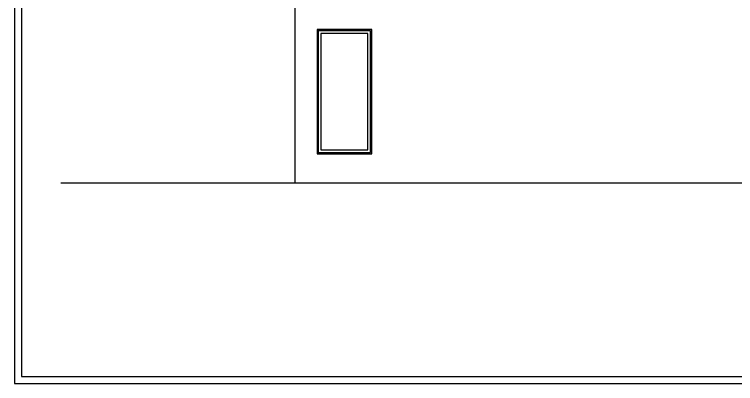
# Model space of a CAD drawing. Header units: millimetres. Extents: x 922141 to 965068, y 34629 to 256118.
# Drawn here: x 922141 to 932003, y 190849 to 195899 of the extents above; entities that cross this region are included whole.
import ezdxf

# ---------------------------------------------------------------- set-up
doc = ezdxf.new("R2010")
doc.units = ezdxf.units.MM
doc.layers.get('Defpoints').update_dxf_attribs({"color": 6})
doc.layers.add('MCA__ MURI ESISTENTI SEZIONATI', color=30, linetype='Continuous', lineweight=30)
doc.layers.add('TEXT200', color=7, linetype='Continuous')

msp = doc.modelspace()

# ---------------------------------------------------------------- linework, layer by layer
at = {"layer": 'Defpoints'}
msp.add_lwpolyline([(965068.26, 190849.45), (965068.26, 220398.38), (922141.11, 220398.38), (922141.11, 190849.45)], close=True, dxfattribs=at)
at = {"layer": 'MCA__ MURI ESISTENTI SEZIONATI'}
for p, q in [((925979.18, 193592.18), (925979.18, 197439.39)), ((925979.18, 193592.18), (922774.8, 193592.18)), ((931545.23, 193592.18), (925979.18, 193592.18)), ((949357.86, 193592.18), (931545.23, 193592.18))]:
    msp.add_line(p, q, dxfattribs=at)
for points in [[(927027.39, 195692.18), (926279.18, 195692.18), (926279.18, 193992.18), (927027.39, 193992.18)], [(927009.39, 195674.18), (926297.18, 195674.18), (926297.18, 194010.18), (927009.39, 194010.18)], [(926973.39, 195638.18), (926333.18, 195638.18), (926333.18, 194046.18), (926973.39, 194046.18)]]:
    msp.add_lwpolyline(points, close=True, dxfattribs=at)
at = {"layer": 'TEXT200'}
msp.add_lwpolyline([(964970.15, 190947.56), (964970.15, 220300.27), (922239.22, 220300.27), (922239.22, 190947.56)], close=True, dxfattribs=at)

doc.saveas('drawing.dxf')
